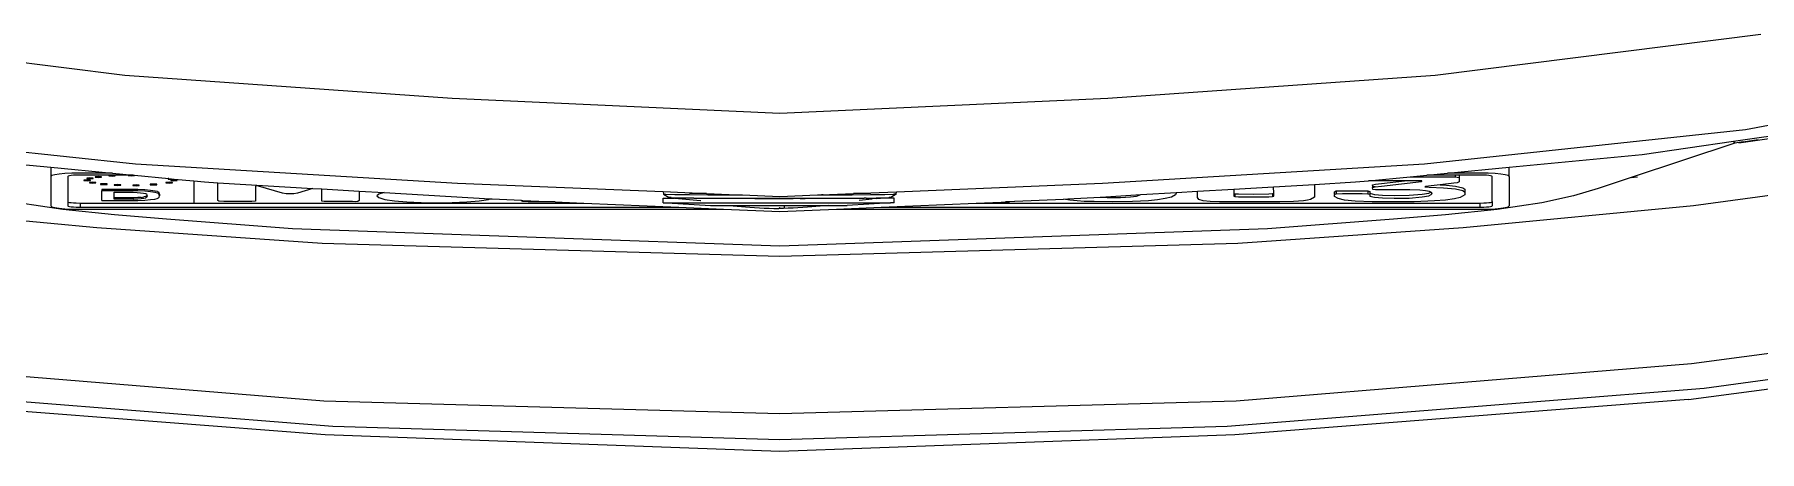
# Model space of a CAD drawing. Header units: metres. Extents: x 54.3 to 102.1, y 17 to 45.8.
# Drawn here: x 72.5408 to 72.9525, y 27.9854 to 28.0849 of the extents above; entities that cross this region are included whole.
import ezdxf

# ---------------------------------------------------------------- set-up
doc = ezdxf.new("R2010")
doc.units = ezdxf.units.M
doc.layers.add('Edges', color=7, linetype='Continuous')

# ---------------------------------------------------------------- blocks, each defined once
blk = doc.blocks.new('BMW 7 Series pl')
at = {"layer": 'Edges'}
for p, q in [((2478.3, 344.33), (2465.12, 415.68)), ((2570.62, 329.55), (2559.32, 412.47)), ((2505.48, 325.74), (2494.6, 406.42)), ((2551.11, 405.84), (2561.98, 325.07)), ((2574.69, 323.98), (2563.99, 404.55)), ((2482.55, 340.03), (2476.15, 383.84)), ((2483.13, 341.86), (2477.18, 382.9)), ((2444.46, 349.71), (2459.1, 233.64)), ((2481.98, 348.86), (2483.13, 341.86)), ((2490.64, 229.8), (2478.3, 344.33)), ((2483.17, 340.53), (2482.55, 340.03)), ((2487.31, 307.45), (2482.55, 340.03)), ((2482.74, 343.5), (2483.17, 340.53)), ((2483.17, 340.53), (2495.48, 303.56)), ((2584.18, 159.43), (2570.62, 329.55)), ((2513.36, 243.59), (2505.48, 325.74)), ((2561.98, 325.07), (2575.26, 162.67)), ((2574.69, 323.98), (2587.33, 162.17)), ((2491.84, 259.96), (2487.31, 307.45)), ((2495.48, 303.56), (2495.2, 305.76)), ((2495.48, 303.56), (2499.43, 291.71)), ((2499.43, 291.71), (2501.99, 282.98)), ((2501.99, 282.98), (2504.57, 271.69)), ((2504.57, 271.69), (2506.93, 255.72)), ((2495.1, 259.96), (2491.84, 259.96)), ((2493.93, 237.97), (2491.84, 259.96)), ((2494.52, 258.62), (2494.28, 257.03)), ((2494.8, 259.62), (2494.52, 258.62)), ((2495.1, 259.96), (2494.8, 259.62)), ((2495.1, 259.96), (2505.6, 259.96)), ((2505.9, 259.62), (2505.6, 259.96)), ((2506.18, 258.62), (2505.9, 259.62)), ((2506.43, 257.03), (2506.18, 258.62)), ((2493.97, 252.55), (2493.93, 249.96)), ((2494.09, 254.96), (2493.97, 252.55)), ((2494.28, 257.03), (2494.09, 254.96)), ((2494.77, 252.75), (2494.7, 251.93)), ((2494.87, 253.38), (2494.77, 252.75)), ((2494.98, 253.77), (2494.87, 253.38)), ((2495.15, 253.96), (2494.98, 253.77)), ((2504.06, 253.96), (2495.15, 253.96)), ((2504.23, 253.77), (2504.06, 253.96)), ((2504.06, 253.96), (2505.55, 253.96)), ((2504.34, 253.38), (2504.23, 253.77)), ((2504.44, 252.75), (2504.34, 253.38)), ((2504.51, 251.93), (2504.44, 252.75)), ((2505.72, 253.77), (2505.55, 253.96)), ((2505.83, 253.38), (2505.72, 253.77)), ((2505.93, 252.75), (2505.83, 253.38)), ((2506, 251.93), (2505.93, 252.75)), ((2506.61, 254.96), (2506.43, 257.03)), ((2506.73, 252.55), (2506.61, 254.96)), ((2506.77, 249.96), (2506.73, 252.55)), ((2506.93, 255.72), (2508.8, 237.35)), ((2493.93, 249.96), (2493.93, 237.97)), ((2494.66, 250.98), (2494.63, 249.57)), ((2494.63, 249.57), (2494.63, 242.12)), ((2494.7, 251.93), (2494.66, 250.98)), ((2504.56, 250.98), (2504.51, 251.93)), ((2504.58, 249.57), (2504.56, 250.98)), ((2504.58, 69.97), (2504.58, 249.57)), ((2504.58, 249.57), (2506.07, 249.57)), ((2506.05, 250.98), (2506, 251.93)), ((2506.07, 249.57), (2506.05, 250.98)), ((2506.07, 36.06), (2506.07, 249.57)), ((2506.77, 20.13), (2506.77, 249.96)), ((2494.63, 242.12), (2495.45, 242.12)), ((2494.63, 242.12), (2494.63, 240.79)), ((2494.63, 240.79), (2495.26, 240.79)), ((2494.63, 240.79), (2494.63, 230.63)), ((2495.2, 238.36), (2495.26, 240.79)), ((2495.26, 240.79), (2495.45, 242.12)), ((2495.45, 242.12), (2497.07, 242.12)), ((2497.07, 242.12), (2497.32, 241.5)), ((2497.32, 241.5), (2497.48, 240.24)), ((2497.48, 240.24), (2498.07, 235.34)), ((2498.13, 236.63), (2498.52, 240.87)), ((2498.52, 240.87), (2499.13, 243.54)), ((2499.12, 236.63), (2499.51, 240.87)), ((2499.13, 243.54), (2499.66, 244.16)), ((2499.51, 240.87), (2500.13, 243.54)), ((2499.66, 244.16), (2500.65, 244.16)), ((2500.13, 243.54), (2500.65, 244.16)), ((2500.65, 244.16), (2501.71, 244.16)), ((2501.71, 244.16), (2502.64, 242.52)), ((2502.64, 242.52), (2503.12, 240.56)), ((2503.12, 240.56), (2503.57, 237.34)), ((2518.95, 163.19), (2513.36, 243.59)), ((2494.63, 230.63), (2493.93, 237.97)), ((2495.2, 224.69), (2495.2, 238.36)), ((2498.07, 235.34), (2498.13, 236.63)), ((2498.07, 235.34), (2498.44, 232.24)), ((2498.87, 231.46), (2499.12, 236.63)), ((2503.57, 237.34), (2503.84, 233.4)), ((2508.8, 237.35), (2510.38, 218.7)), ((2459.1, 233.64), (2467.33, 116.89)), ((2497.53, 114.95), (2490.64, 229.8)), ((2495.2, 224.69), (2494.63, 230.63)), ((2496.67, 228.79), (2496.62, 227.07)), ((2496.68, 228.83), (2496.67, 228.79)), ((2496.67, 228.79), (2496.88, 228.79)), ((2496.88, 228.79), (2496.68, 228.83)), ((2498.59, 214.52), (2496.88, 228.79)), ((2498.44, 232.24), (2498.73, 230.21)), ((2498.73, 230.21), (2498.85, 230.21)), ((2498.73, 230.21), (2498.77, 229.93)), ((2498.77, 229.93), (2498.85, 230.21)), ((2498.85, 230.21), (2498.87, 231.46)), ((2500.05, 228.16), (2499.93, 224.56)), ((2500.24, 230.18), (2500.05, 228.16)), ((2500.48, 231.54), (2500.24, 230.18)), ((2500.69, 232.05), (2500.48, 231.54)), ((2500.79, 232.3), (2500.69, 232.05)), ((2501.03, 231.3), (2500.69, 232.05)), ((2501.17, 232.56), (2500.79, 232.3)), ((2501.44, 228.95), (2501.03, 231.3)), ((2501.59, 232.24), (2501.17, 232.56)), ((2501.8, 224.4), (2501.44, 228.95)), ((2502.02, 231.3), (2501.59, 232.24)), ((2502.43, 228.95), (2502.02, 231.3)), ((2502.79, 224.4), (2502.43, 228.95)), ((2503.84, 233.4), (2504.14, 226.12)), ((2496.62, 209.81), (2495.2, 224.69)), ((2496.62, 227.07), (2496.62, 222.69)), ((2497.59, 214.52), (2496.62, 222.69)), ((2496.62, 222.69), (2496.62, 209.81)), ((2499.93, 224.56), (2499.9, 213.85)), ((2501.87, 218.99), (2501.8, 224.4)), ((2502.87, 218.99), (2502.79, 224.4)), ((2504.14, 226.12), (2504.13, 211.11)), ((2501.78, 214.83), (2501.87, 218.99)), ((2502.78, 214.83), (2502.87, 218.99)), ((2510.38, 218.7), (2513.83, 173.83)), ((2497.06, 205.18), (2496.62, 209.81)), ((2497.83, 212.28), (2497.59, 214.52)), ((2498.05, 211.22), (2497.83, 212.28)), ((2498.72, 211.38), (2498.05, 211.22)), ((2498.05, 211.22), (2499.04, 211.22)), ((2498.83, 212.26), (2498.59, 214.52)), ((2498.83, 212.26), (2498.72, 211.38)), ((2498.72, 211.38), (2499.01, 211.38)), ((2499.01, 211.38), (2498.83, 212.26)), ((2499.04, 211.22), (2499.01, 211.38)), ((2499.71, 211.38), (2499.04, 211.22)), ((2499.83, 212.35), (2499.71, 211.38)), ((2499.9, 213.85), (2499.83, 212.35)), ((2500.21, 207.61), (2500.26, 209.61)), ((2500.26, 209.61), (2500.45, 210.28)), ((2500.26, 209.61), (2501.25, 209.61)), ((2500.45, 210.28), (2501.1, 210.28)), ((2501.1, 210.28), (2501.53, 211.93)), ((2501.1, 210.28), (2501.44, 210.28)), ((2501.2, 207.61), (2501.25, 209.61)), ((2501.25, 209.61), (2501.44, 210.28)), ((2501.44, 210.28), (2502.1, 210.28)), ((2501.53, 211.93), (2501.78, 214.83)), ((2502.1, 210.28), (2502.52, 211.93)), ((2502.52, 211.93), (2502.78, 214.83)), ((2504.13, 211.11), (2503.88, 205.12)), ((2497.92, 190.63), (2497.06, 205.18)), ((2500.21, 200.56), (2500.21, 207.61)), ((2501.2, 200.56), (2501.2, 207.61)), ((2503.88, 205.12), (2503.51, 201.28)), ((2500.28, 198.28), (2500.21, 200.56)), ((2500.54, 197.73), (2500.28, 198.28)), ((2500.28, 198.28), (2501.27, 198.28)), ((2501.31, 197.73), (2500.54, 197.73)), ((2501.27, 198.28), (2501.2, 200.56)), ((2501.43, 197.96), (2501.27, 198.28)), ((2501.43, 197.96), (2501.31, 197.73)), ((2501.31, 197.73), (2501.54, 197.73)), ((2501.54, 197.73), (2501.43, 197.96)), ((2502.3, 197.73), (2501.54, 197.73)), ((2502.99, 199.01), (2502.3, 197.73)), ((2503.51, 201.28), (2502.99, 199.01)), ((2497.92, 190.63), (2502.53, 190.63)), ((2498.79, 175.98), (2497.92, 190.63)), ((2502.53, 190.63), (2503.33, 189.18)), ((2503.33, 189.18), (2503.61, 188.08)), ((2503.61, 188.08), (2503.79, 186.71)), ((2503.79, 186.71), (2504.02, 183.11)), ((2504.02, 183.11), (2504.15, 178.24)), ((2501.1, 176.03), (2498.79, 175.98)), ((2499.63, 161.77), (2498.79, 175.98)), ((2502.08, 176.05), (2501.1, 176.03)), ((2501.23, 175.66), (2501.1, 176.03)), ((2501.34, 174.34), (2501.23, 175.66)), ((2501.23, 175.66), (2502.23, 175.66)), ((2501.43, 168.91), (2501.34, 174.34)), ((2502.23, 175.66), (2502.08, 176.05)), ((2502.33, 174.34), (2502.23, 175.66)), ((2502.42, 168.91), (2502.33, 174.34)), ((2504.15, 178.24), (2504.15, 156.75)), ((2513.83, 173.83), (2519.92, -0.04)), ((2501.35, 163.48), (2501.43, 168.91)), ((2502.35, 163.48), (2502.42, 168.91)), ((2499.63, 161.77), (2501.11, 161.77)), ((2500.4, 148.91), (2499.63, 161.77)), ((2501.11, 161.77), (2501.25, 162.16)), ((2501.11, 161.77), (2502.1, 161.77)), ((2501.25, 162.16), (2501.35, 163.48)), ((2501.25, 162.16), (2502.25, 162.16)), ((2502.1, 161.77), (2502.25, 162.16)), ((2502.25, 162.16), (2502.35, 163.48)), ((2523.57, -0.04), (2518.95, 163.19)), ((2575.26, 162.67), (2579.8, -0.04)), ((2587.33, 162.17), (2593.24, -0.04)), ((2504.15, 156.75), (2504.02, 153.4)), ((2588.89, -0.04), (2584.18, 159.43)), ((2500.85, 141.36), (2500.4, 148.91)), ((2502.64, 148.91), (2500.4, 148.91)), ((2503.36, 149.32), (2502.64, 148.91)), ((2503.79, 150.87), (2503.36, 149.32)), ((2504.02, 153.4), (2503.79, 150.87)), ((2500.85, 141.36), (2501.67, 140.99)), ((2501.6, 128.67), (2500.85, 141.36)), ((2501.67, 140.99), (2502.49, 139.63)), ((2502.49, 139.63), (2502.99, 137.28)), ((2502.99, 137.28), (2503.42, 134.63)), ((2503.42, 134.63), (2503.76, 131.34)), ((2503.76, 131.34), (2504.04, 125.69)), ((2502.09, 127.11), (2501.6, 128.67)), ((2502.49, 114.34), (2501.6, 128.67)), ((2502.39, 124.99), (2502.09, 127.11)), ((2502.58, 121.38), (2502.39, 124.99)), ((2504.04, 125.69), (2504.13, 118.4)), ((2467.33, 116.89), (2472.61, -0.04)), ((2502.63, 119.01), (2502.58, 121.38)), ((2502.6, 116.6), (2502.63, 119.01)), ((2504.13, 118.4), (2504.08, 112.05)), ((2500.54, 41.53), (2497.53, 114.95)), ((2502.46, 114.12), (2502.49, 114.34)), ((2503.14, 102.65), (2502.46, 114.12)), ((2502.49, 114.34), (2502.6, 116.6)), ((2504.08, 112.05), (2503.98, 108.44)), ((2503.82, 105.93), (2503.61, 103.34)), ((2503.98, 108.44), (2503.82, 105.93)), ((2503.21, 101.01), (2503.14, 102.65)), ((2503.61, 103.34), (2503.21, 101.01)), ((2503.97, 83.71), (2503.21, 101.01)), ((2503.97, 83.71), (2504.01, 83.54)), ((2503.98, 83.54), (2504.01, 83.54)), ((2504.01, 83.54), (2504.12, 81.85)), ((2504.12, 81.85), (2504.12, 80.33)), ((2504.58, 69.97), (2504.12, 81.85)), ((2506.07, 36.06), (2504.58, 69.97)), ((2501.41, 41.37), (2500.54, 41.53)), ((2501.17, 26.12), (2500.54, 41.53)), ((2501.41, 41.37), (2501.36, 40.59)), ((2501.47, 40.57), (2501.41, 41.37)), ((2501.41, 41.37), (2502.63, 39.45)), ((2501.54, 37.35), (2501.47, 40.57)), ((2501.59, 32.18), (2501.54, 37.35)), ((2502.63, 39.45), (2502.6, 38.84)), ((2502.69, 38.69), (2502.63, 39.45)), ((2502.81, 39.93), (2502.69, 38.69)), ((2502.7, 38.63), (2502.69, 38.69)), ((2502.75, 35.64), (2502.7, 38.63)), ((2502.7, 38.63), (2502.81, 37.77)), ((2502.81, 40.66), (2502.81, 39.93)), ((2504.5, 40.66), (2502.81, 40.66)), ((2502.81, 39.93), (2502.81, 37.77)), ((2502.81, 37.77), (2502.81, 37.4)), ((2502.81, 37.4), (2503.11, 34.25)), ((2502.81, 37.4), (2502.81, 34.25)), ((2504.5, 40.66), (2504.5, 39.36)), ((2504.5, 39.36), (2505.48, 23.87)), ((2504.5, -40.38), (2504.5, 39.36)), ((2501.21, 32.23), (2501.17, 26.12)), ((2501.64, 25.67), (2501.59, 32.18)), ((2502.81, 34.25), (2502.75, 35.64)), ((2502.81, 31.21), (2502.81, 34.25)), ((2502.81, 30.68), (2502.81, 31.21)), ((2503.24, 32.79), (2503.66, 28.21)), ((2506.77, 20.13), (2506.07, 36.06)), ((2501.63, 14.74), (2501.17, 26.12)), ((2501.68, 18.03), (2501.64, 25.67)), ((2502.81, 30.68), (2502.81, 29.99)), ((2502.81, 27.67), (2502.81, 29.99)), ((2502.85, 25.73), (2502.81, 27.67)), ((2502.81, -22.57), (2502.81, 27.67)), ((2503.66, 28.21), (2503.66, 28.16)), ((2502.87, 21.55), (2502.86, 23.69)), ((2505.48, 17.21), (2505.48, 23.87)), ((2507.65, -0.04), (2506.77, 20.13)), ((2501.69, 15.4), (2501.63, 14.74)), ((2501.69, 13.34), (2501.63, 14.74)), ((2501.69, 15.4), (2501.68, 18.03)), ((2501.69, 13.34), (2501.69, 15.4)), ((2502.24, -0.04), (2501.69, 13.34)), ((2502.9, 14.65), (2502.89, 17.02)), ((2505.48, 17.21), (2506.08, 9.79)), ((2505.48, -18.23), (2505.48, 17.21)), ((2502.91, 8.93), (2502.9, 12.21)), ((2502.91, 7.21), (2502.91, 8.93)), ((2506.08, 9.79), (2506.21, 8.08)), ((2506.21, 8.08), (2506.31, 6.37)), ((2506.31, 6.37), (2506.39, 4.65)), ((2502.91, -9.05), (2502.91, 4.65)), ((2506.08, 1.63), (2506.11, 1.36)), ((2506.23, 0.01), (2506.24, -0.04)), ((2506.39, 4.65), (2506.45, 2.93)), ((2506.45, 2.93), (2506.48, 1.2)), ((2506.48, 1.2), (2506.49, -0.51)), ((2472.61, -0.04), (2467.33, -116.97)), ((2501.69, -13.43), (2502.24, -0.04)), ((2506.19, -0.51), (2506.24, -0.04)), ((2506.31, -7.38), (2506.39, -5.67)), ((2506.39, -5.67), (2506.45, -3.95)), ((2506.45, -3.95), (2506.48, -2.22)), ((2506.48, -0.62), (2506.49, -0.51)), ((2506.48, -2.22), (2506.48, -0.62)), ((2506.77, -20.21), (2507.65, -0.04)), ((2519.92, -0.04), (2513.83, -173.91)), ((2518.95, -163.27), (2523.57, -0.04)), ((2579.8, -0.04), (2575.26, -162.75)), ((2584.18, -159.51), (2588.89, -0.04)), ((2593.24, -0.04), (2587.33, -162.25)), ((2502.89, -17.31), (2502.91, -9.05)), ((2505.48, -18.23), (2506.08, -10.8)), ((2506.08, -10.8), (2506.21, -9.1)), ((2506.21, -9.1), (2506.31, -7.38)), ((2501.17, -26.24), (2501.61, -15.45)), ((2501.61, -15.45), (2501.69, -13.43)), ((2501.68, -16.38), (2501.61, -15.45)), ((2501.64, -25.79), (2501.68, -18.15)), ((2501.68, -16.38), (2501.69, -13.43)), ((2501.68, -18.15), (2501.68, -16.38)), ((2502.86, -24.56), (2502.89, -17.31)), ((2505.48, -24.88), (2505.48, -18.23)), ((2502.86, -24.56), (2502.81, -22.57)), ((2502.81, -24.7), (2502.86, -24.56)), ((2506.07, -36.14), (2506.77, -20.21)), ((2506.77, -250.04), (2506.77, -20.21)), ((2500.53, -41.7), (2501.17, -26.24)), ((2501.17, -26.24), (2501.21, -32.37)), ((2501.59, -32.31), (2501.64, -25.79)), ((2502.81, -30.52), (2502.81, -24.7)), ((2502.81, -37.52), (2503.66, -28.34)), ((2502.81, -30.82), (2502.81, -30.52)), ((2503.66, -28.34), (2503.66, -28.29)), ((2504.5, -40.38), (2505.48, -24.88)), ((2501.53, -37.49), (2501.59, -32.31)), ((2502.69, -38.85), (2502.75, -35.78)), ((2502.75, -35.78), (2502.81, -33.81)), ((2502.81, -30.82), (2502.81, -32.23)), ((2502.81, -32.23), (2502.81, -33.81)), ((2502.81, -33.81), (2502.81, -37.52)), ((2504.58, -70.05), (2506.07, -36.14)), ((2506.07, -249.65), (2506.07, -36.14)), ((2497.53, -115.03), (2500.53, -41.7)), ((2500.53, -41.7), (2501.4, -41.54)), ((2501.4, -41.54), (2502.63, -39.62)), ((2501.4, -41.54), (2501.47, -40.72)), ((2501.47, -40.72), (2501.53, -37.49)), ((2502.59, -39), (2502.63, -39.62)), ((2502.63, -39.62), (2502.67, -39.18)), ((2502.65, -38.91), (2502.69, -38.85)), ((2502.65, -38.91), (2502.67, -39.18)), ((2502.81, -40.94), (2502.67, -39.18)), ((2502.69, -38.85), (2502.81, -37.75)), ((2502.81, -37.52), (2502.81, -37.75)), ((2502.81, -40.94), (2502.81, -37.75)), ((2502.81, -41.67), (2502.81, -40.94)), ((2504.5, -41.67), (2502.81, -41.67)), ((2504.5, -41.67), (2504.5, -40.38)), ((2504.13, -80.2), (2504.58, -70.05)), ((2504.58, -209.04), (2504.58, -70.05)), ((2503.63, -91.71), (2504.13, -80.2)), ((2504.13, -80.2), (2504.13, -89.86)), ((2503.14, -102.73), (2503.6, -92.25)), ((2503.6, -92.25), (2503.63, -91.71)), ((2503.82, -92.25), (2503.6, -92.25)), ((2503.63, -91.71), (2504.03, -91.71)), ((2504.03, -91.71), (2503.82, -92.25)), ((2504.13, -89.86), (2504.03, -91.71)), ((2500.86, -141.2), (2503.1, -103.35)), ((2503.1, -103.35), (2503.14, -102.73)), ((2503.27, -103.94), (2503.1, -103.35)), ((2503.79, -107.33), (2503.27, -103.94)), ((2504.18, -111.75), (2503.79, -107.33)), ((2490.64, -229.88), (2497.53, -115.03)), ((2504.43, -116.9), (2504.18, -111.75)), ((2467.33, -116.97), (2459.1, -233.72)), ((2504.51, -122.43), (2504.43, -116.9)), ((2504.43, -127.95), (2504.51, -122.43)), ((2504.18, -133.1), (2504.43, -127.95)), ((2503.79, -137.52), (2504.18, -133.1)), ((2500.33, -150.12), (2500.86, -141.2)), ((2500.86, -141.2), (2501.38, -143.05)), ((2502.67, -143.05), (2503.27, -140.91)), ((2503.27, -140.91), (2503.79, -137.52)), ((2501.38, -143.05), (2502.02, -143.77)), ((2502.02, -143.77), (2502.67, -143.05)), ((2499.54, -163.45), (2500.33, -150.12)), ((2500.33, -150.12), (2503.67, -150.12)), ((2503.67, -150.12), (2504.03, -150.55)), ((2504.03, -150.55), (2504.1, -151.32)), ((2504.1, -151.32), (2504.09, -152.47)), ((2504.09, -152.47), (2504.09, -160.78)), ((2570.62, -329.63), (2584.18, -159.51)), ((2499.35, -166.67), (2499.54, -163.45)), ((2503.88, -163.45), (2499.54, -163.45)), ((2504.04, -162.63), (2503.88, -163.45)), ((2504.09, -160.78), (2504.04, -162.63)), ((2513.36, -243.67), (2518.95, -163.27)), ((2575.26, -162.75), (2561.98, -325.14)), ((2587.33, -162.25), (2574.69, -324.05)), ((2497.34, -200.47), (2499.35, -166.67)), ((2499.35, -166.67), (2501.11, -172.08)), ((2501.11, -172.08), (2501.28, -173.47)), ((2501.11, -177.41), (2498.6, -186.04)), ((2501.28, -176.14), (2501.11, -177.41)), ((2501.28, -173.47), (2501.34, -174.82)), ((2501.34, -174.82), (2501.28, -176.14)), ((2513.83, -173.91), (2510.38, -218.78)), ((2498.6, -186.04), (2498.47, -186.94)), ((2498.47, -186.94), (2498.69, -187.14)), ((2498.69, -187.14), (2503.88, -187.14)), ((2503.88, -187.14), (2504.04, -188.39)), ((2504.04, -188.39), (2504.09, -190.59)), ((2504.09, -190.59), (2504.09, -198.43)), ((2497.06, -205.26), (2497.34, -200.47)), ((2503.63, -200.47), (2497.34, -200.47)), ((2503.92, -200.12), (2503.63, -200.47)), ((2504.09, -198.43), (2503.92, -200.12)), ((2496.03, -216.08), (2496.7, -209.04)), ((2496.7, -209.04), (2497.06, -205.26)), ((2496.7, -209.04), (2504.58, -209.04)), ((2504.58, -249.65), (2504.58, -209.04)), ((2496.43, -215.01), (2496.35, -216.16)), ((2496.58, -215.01), (2496.43, -215.01)), ((2496.66, -216.16), (2496.58, -215.01)), ((2494.68, -230.25), (2495.85, -217.99)), ((2495.85, -217.99), (2496.03, -216.08)), ((2495.85, -217.99), (2495.87, -218.26)), ((2495.87, -218.26), (2496.02, -218.26)), ((2496.02, -218.26), (2496.1, -217.11)), ((2496.1, -217.11), (2496.03, -216.08)), ((2496.35, -216.16), (2496.43, -217.31)), ((2496.43, -217.31), (2496.58, -217.31)), ((2496.58, -217.31), (2496.66, -216.16)), ((2497.21, -216.7), (2497.14, -217.86)), ((2497.14, -217.86), (2497.21, -219.01)), ((2497.37, -216.7), (2497.21, -216.7)), ((2497.21, -219.01), (2497.37, -219.01)), ((2497.45, -217.86), (2497.37, -216.7)), ((2497.37, -219.01), (2497.45, -217.86)), ((2501.48, -221.36), (2500.73, -221.58)), ((2501.79, -221.41), (2501.23, -221.58)), ((2501.79, -221.41), (2501.48, -221.36)), ((2501.48, -221.36), (2501.98, -221.36)), ((2501.98, -221.36), (2501.79, -221.41)), ((2502.46, -221.44), (2501.98, -221.36)), ((2502.76, -221.7), (2502.46, -221.44)), ((2510.38, -218.78), (2508.8, -237.43)), ((2497.89, -222.3), (2497.82, -223.45)), ((2497.82, -223.45), (2497.89, -224.6)), ((2498.05, -222.3), (2497.89, -222.3)), ((2497.89, -224.6), (2498.05, -224.6)), ((2498.13, -223.45), (2498.05, -222.3)), ((2498.05, -224.6), (2498.13, -223.45)), ((2499.88, -226.6), (2499.77, -229)), ((2500.06, -224.57), (2499.88, -226.6)), ((2500.32, -222.91), (2500.06, -224.57)), ((2500.38, -226.6), (2500.27, -229)), ((2500.52, -222.05), (2500.32, -222.91)), ((2500.56, -224.57), (2500.38, -226.6)), ((2500.52, -222.05), (2500.73, -221.58)), ((2500.82, -222.91), (2500.56, -224.57)), ((2501.02, -222.05), (2500.82, -222.91)), ((2500.89, -228.09), (2501.02, -227.07)), ((2501.23, -221.58), (2501.02, -222.05)), ((2501.02, -227.07), (2501.16, -226.34)), ((2501.16, -226.34), (2501.34, -225.94)), ((2501.34, -225.94), (2501.75, -225.83)), ((2501.75, -225.83), (2502, -225.76)), ((2501.75, -225.83), (2502.14, -225.94)), ((2502, -225.76), (2502.64, -225.94)), ((2502.14, -225.94), (2502.3, -226.27)), ((2502.3, -226.27), (2502.43, -226.87)), ((2502.56, -227.84), (2502.43, -226.87)), ((2502.64, -225.94), (2502.79, -226.27)), ((2502.97, -222.17), (2502.76, -221.7)), ((2502.79, -226.27), (2502.92, -226.87)), ((2502.92, -226.87), (2503.06, -227.84)), ((2503.15, -222.99), (2502.97, -222.17)), ((2503.37, -224.52), (2503.15, -222.99)), ((2503.55, -226.54), (2503.37, -224.52)), ((2503.68, -229.05), (2503.55, -226.54)), ((2459.1, -233.72), (2444.46, -349.79)), ((2478.3, -344.41), (2490.64, -229.88)), ((2493.93, -238.05), (2494.63, -230.71)), ((2494.63, -230.71), (2494.68, -230.25)), ((2494.63, -230.71), (2494.63, -232.55)), ((2494.63, -232.55), (2494.75, -232.55)), ((2494.63, -232.55), (2494.63, -249.65)), ((2494.75, -230.25), (2494.68, -230.25)), ((2494.83, -231.4), (2494.75, -230.25)), ((2494.75, -232.55), (2494.83, -231.4)), ((2498.2, -228.53), (2498.12, -229.68)), ((2498.12, -229.68), (2498.2, -230.83)), ((2498.35, -228.53), (2498.2, -228.53)), ((2498.2, -230.83), (2498.35, -230.83)), ((2498.43, -229.68), (2498.35, -228.53)), ((2498.35, -230.83), (2498.43, -229.68)), ((2499.77, -229), (2499.73, -231.76)), ((2499.73, -231.76), (2499.73, -241.93)), ((2500.27, -229), (2500.23, -231.76)), ((2500.23, -231.76), (2500.23, -241.93)), ((2500.73, -232.26), (2500.74, -230.68)), ((2500.73, -237.53), (2500.73, -232.26)), ((2500.74, -230.68), (2500.8, -229.29)), ((2500.8, -229.29), (2500.89, -228.09)), ((2502.56, -227.84), (2502.66, -229.06)), ((2502.66, -229.06), (2502.71, -230.53)), ((2502.71, -230.53), (2502.73, -232.26)), ((2502.73, -232.26), (2502.73, -237.53)), ((2503.06, -227.84), (2503.15, -229.06)), ((2503.15, -229.06), (2503.21, -230.52)), ((2503.21, -230.62), (2503.21, -230.52)), ((2503.21, -230.62), (2503.23, -232.26)), ((2503.23, -232.26), (2503.23, -237.53)), ((2503.73, -232.06), (2503.68, -229.05)), ((2503.73, -241.93), (2503.73, -232.06)), ((2491.84, -260.04), (2493.93, -238.05)), ((2493.93, -238.05), (2493.93, -250.04)), ((2494.78, -237.1), (2494.7, -238.25)), ((2494.7, -238.25), (2494.78, -239.41)), ((2494.94, -237.1), (2494.78, -237.1)), ((2494.78, -239.41), (2494.94, -239.41)), ((2495.01, -238.25), (2494.94, -237.1)), ((2494.94, -239.41), (2495.01, -238.25)), ((2498.09, -235.15), (2498.01, -236.3)), ((2498.01, -236.3), (2498.09, -237.45)), ((2498.24, -235.15), (2498.09, -235.15)), ((2498.09, -237.45), (2498.24, -237.45)), ((2498.32, -236.3), (2498.24, -235.15)), ((2498.24, -237.45), (2498.32, -236.3)), ((2502.73, -237.53), (2500.73, -237.53)), ((2503.23, -237.53), (2502.73, -237.53)), ((2508.8, -237.43), (2506.93, -255.8)), ((2495.2, -242), (2495.12, -243.15)), ((2495.12, -243.15), (2495.2, -244.3)), ((2495.36, -242), (2495.2, -242)), ((2495.2, -244.3), (2495.36, -244.3)), ((2495.43, -243.15), (2495.36, -242)), ((2495.36, -244.3), (2495.43, -243.15)), ((2495.73, -244.97), (2495.65, -246.12)), ((2495.88, -244.97), (2495.73, -244.97)), ((2495.96, -246.12), (2495.88, -244.97)), ((2496.38, -245.96), (2496.3, -247.11)), ((2496.54, -245.96), (2496.38, -245.96)), ((2496.61, -247.11), (2496.54, -245.96)), ((2497.25, -244.03), (2497.17, -245.18)), ((2497.17, -245.18), (2497.25, -246.33)), ((2497.41, -244.03), (2497.25, -244.03)), ((2497.48, -245.18), (2497.41, -244.03)), ((2497.41, -246.33), (2497.48, -245.18)), ((2497.78, -240.05), (2497.7, -241.2)), ((2497.7, -241.2), (2497.78, -242.36)), ((2497.93, -240.05), (2497.78, -240.05)), ((2497.78, -242.36), (2497.93, -242.36)), ((2498.01, -241.2), (2497.93, -240.05)), ((2497.93, -242.36), (2498.01, -241.2)), ((2499.73, -241.93), (2500.23, -241.93)), ((2503.73, -241.93), (2500.23, -241.93)), ((2505.48, -325.82), (2513.36, -243.67)), ((2493.93, -250.04), (2493.97, -252.63)), ((2494.63, -249.65), (2494.66, -251.06)), ((2494.66, -251.06), (2494.7, -252.01)), ((2494.7, -252.01), (2494.77, -252.83)), ((2495.65, -246.12), (2495.73, -247.27)), ((2495.73, -247.27), (2495.88, -247.27)), ((2495.88, -247.27), (2495.96, -246.12)), ((2496.3, -247.11), (2496.38, -248.26)), ((2496.38, -248.26), (2496.54, -248.26)), ((2496.54, -248.26), (2496.61, -247.11)), ((2497.25, -246.33), (2497.41, -246.33)), ((2504.44, -252.83), (2504.51, -252.01)), ((2504.51, -252.01), (2504.56, -251.06)), ((2504.56, -251.06), (2504.58, -249.65)), ((2504.58, -249.65), (2506.07, -249.65)), ((2505.93, -252.83), (2506, -252.01)), ((2506, -252.01), (2506.05, -251.06)), ((2506.05, -251.06), (2506.07, -249.65)), ((2506.73, -252.63), (2506.77, -250.04)), ((2493.97, -252.63), (2494.09, -255.04)), ((2494.09, -255.04), (2494.28, -257.11)), ((2494.28, -257.11), (2494.52, -258.7)), ((2494.77, -252.83), (2494.87, -253.46)), ((2494.87, -253.46), (2494.98, -253.85)), ((2494.98, -253.85), (2495.15, -254.04)), ((2495.15, -254.04), (2504.06, -254.04)), ((2504.06, -254.04), (2504.23, -253.85)), ((2504.06, -254.04), (2505.55, -254.04)), ((2504.23, -253.85), (2504.34, -253.46)), ((2504.34, -253.46), (2504.44, -252.83)), ((2506.93, -255.8), (2504.57, -271.77)), ((2505.55, -254.04), (2505.72, -253.85)), ((2505.72, -253.85), (2505.83, -253.46)), ((2505.83, -253.46), (2505.93, -252.83)), ((2506.18, -258.7), (2506.43, -257.11)), ((2506.43, -257.11), (2506.61, -255.04)), ((2506.61, -255.04), (2506.73, -252.63)), ((2487.31, -307.53), (2491.84, -260.04)), ((2491.84, -260.04), (2495.1, -260.04)), ((2494.52, -258.7), (2494.8, -259.7)), ((2494.8, -259.7), (2495.1, -260.04)), ((2495.1, -260.04), (2505.6, -260.04)), ((2505.6, -260.04), (2505.9, -259.7)), ((2505.9, -259.7), (2506.18, -258.7))]:
    blk.add_line(p, q, dxfattribs=at)

msp = doc.modelspace()

# ---------------------------------------------------------------- block references
at = {"xscale": 0.0006692596187054165, "yscale": 0.0006692596187054165, "zscale": 0.0006692596187054165, "rotation": 270}
msp.add_blockref('BMW 7 Series pl', (72.71874, 29.7209), dxfattribs=at)

doc.saveas('drawing.dxf')
